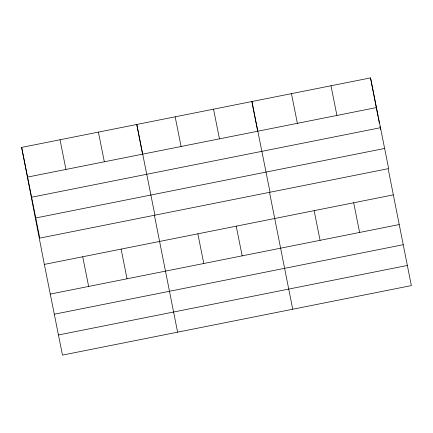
<?xml version="1.0" encoding="UTF-8"?>
<svg xmlns="http://www.w3.org/2000/svg" width="433" height="433" viewBox="0 0 433 433"><rect width="100%" height="100%" fill="white"/><g stroke="black" fill="none" stroke-linecap="round" stroke-linejoin="round"><path stroke-width="0.65" d="M21.65 147.409L370.529 77.891L388.655 168.594L39.776 238.107L21.65 147.409L44.345 264.406L62.471 355.109L411.35 285.591L388.233 169.151M27.582 177.086L376.461 107.568M31.604 197.221L380.483 127.708M35.75 217.972L384.628 148.454M44.345 264.406L393.224 194.893M50.277 294.083L399.156 224.57M54.298 314.223L403.183 244.705M58.444 334.969L407.329 265.456M330.991 85.772L336.923 115.449M353.685 202.768L359.617 232.445M291.452 93.647L297.379 123.324M314.147 210.649L320.079 240.326M270.035 192.23L251.909 101.528L257.651 131.129M292.73 309.227L269.613 192.788M213.534 109.176L219.466 138.852M236.229 226.172L242.161 255.849M175.159 116.818L181.086 146.5M197.854 233.82L203.786 263.497M154.906 215.169L136.779 124.466L142.522 154.067M177.6 332.171L154.484 215.726M98.405 132.114L104.331 161.79M121.099 249.116L127.031 278.792M60.025 139.762L65.957 169.438M82.725 256.758L88.651 286.44M370.529 77.891L378.02 116.499M378.274 117.825L379.308 123.129M379.947 126.447L380.591 129.759"/></g></svg>
